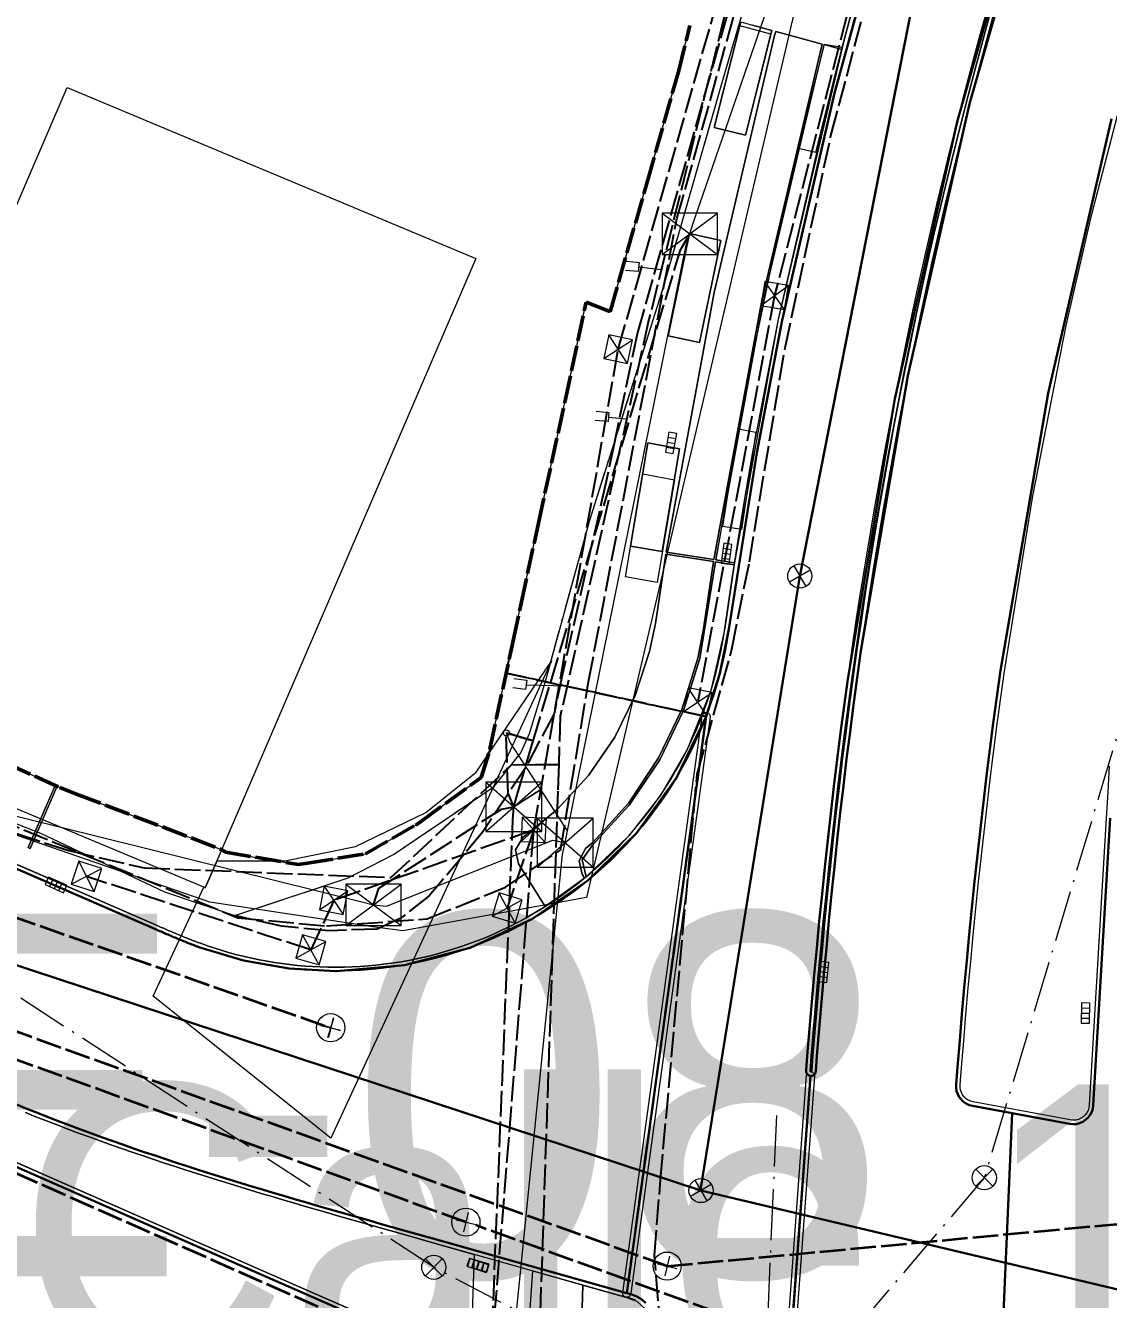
# Model space of a CAD drawing. Header units: metres. Extents: x 105014 to 106600, y 111320 to 118425.
# Drawn here: x 105661.8 to 105715.6, y 114001.7 to 114065 of the extents above; entities that cross this region are included whole.
import ezdxf
from ezdxf.enums import TextEntityAlignment as Align

# ---------------------------------------------------------------- set-up
doc = ezdxf.new("R2010")
doc.units = ezdxf.units.M
doc.linetypes.add('DASHDOT', pattern=[3.556, 2.54, -0.508, 0, -0.508])
doc.linetypes.add('DASHED', pattern=[1.524, 1.27, -0.254])
for name, color, linetype, lineweight in [('00-BASE-LIMITE', 7, 'DASHED', 50), ('00-BASE-UE', 42, 'DASHED', 25), ('10-PAV-CALZADA-BRT', 12, 'CONTINUOUS', 30), ('10-PAV-CALZADA-MIXTA', 8, 'CONTINUOUS', 30), ('10-PAV-CICLORUTA', 76, 'CONTINUOUS', 18), ('10-PAV-SARDINEL', 252, 'CONTINUOUS', 13), ('20-EP-ZONA-DURA', 253, 'CONTINUOUS', 13), ('20-EP-ZONA-VERDE', 84, 'CONTINUOUS', 13), ('30-RED-ENEL-NODOS', 11, 'CONTINUOUS', 13), ('30-RED-ENEL-PROY', 1, 'DASHED', 25), ('30-RED-ETB-CAMARA', 151, 'CONTINUOUS', 13), ('30-RED-ETB-EXIST', 145, 'CONTINUOUS', 13), ('30-RED-ETB-PROY', 5, 'DASHED', 25), ('30-RED-MOVISTAR-PROY', 4, 'DASHED', 25), ('30-RED-VANTI-EXIST', 52, 'CONTINUOUS', 13), ('30-RED-VANTI-PROY', 2, 'DASHED', 25), ('30-RED-VANTI-RETIRO', 8, 'DASHDOT', 13), ('35-RH-ACUE-DOMICILIARIA', 152, 'CONTINUOUS', 9), ('35-RH-ACUE-MENOR-EXIST', 151, 'CONTINUOUS', 13), ('35-RH-ACUE-MENOR-PROY', 5, 'DASHED', 25), ('35-RH-PLUV-COLECTOR', 96, 'CONTINUOUS', 30), ('35-RH-PLUV-NODOS', 94, 'CONTINUOUS', 13), ('35-RH-PLUV-RETIRO', 8, 'DASHDOT', 13), ('35-RH-SUDS-ZONAS', 92, 'CONTINUOUS', 20), ('36-RH-SAN-COLECTOR-PROY', 6, 'DASHED', 35), ('36-RH-SAN-POZOS', 216, 'CONTINUOUS', 13), ('40-ROT-ESTACION', 1, 'CONTINUOUS', 25), ('40-ROT-UE', 7, 'CONTINUOUS', 25), ('60-PREDIAL-LOTE', 42, 'CONTINUOUS', 13)]:
    doc.layers.add(name, color=color, linetype=linetype, lineweight=lineweight)

# ---------------------------------------------------------------- blocks, each defined once
blk = doc.blocks.new('CAM_ETB_T_14')
for p, q in [((-1.39, -1.22), (1.39, 1.22)), ((-1.39, 1.22), (1.39, -1.22))]:
    blk.add_line(p, q)
blk.add_lwpolyline([(-1.39, -1.22), (1.39, -1.22), (1.39, 1.22), (-1.39, 1.22)], close=True)
blk = doc.blocks.new('CAM_ETB_T_13')
for p, q in [((-1.375, -1.025), (1.375, 1.025)), ((-1.375, 1.025), (1.375, -1.025))]:
    blk.add_line(p, q)
blk.add_lwpolyline([(-1.375, -1.025), (1.375, -1.025), (1.375, 1.025), (-1.375, 1.025)], close=True)
blk = doc.blocks.new('POSTE')
blk.add_circle((0, 0), 0.15)
blk = doc.blocks.new('CAJA_ENEL')
for p, q in [((-0.6, -0.6), (0.6, 0.6)), ((-0.6, 0.6), (0.6, -0.6))]:
    blk.add_line(p, q)
blk.add_lwpolyline([(-0.6, -0.6), (0.6, -0.6), (0.6, 0.6), (-0.6, 0.6)], close=True)
blk = doc.blocks.new('POZO_SAN')
for p, q in [((-0.5, 0), (0.5, 0)), ((0, -0.5), (0, 0.5))]:
    blk.add_line(p, q)
blk.add_circle((0, 0), 0.7)
blk = doc.blocks.new('SUMIDERO')
for p, q in [((-0.25, -0.2), (-0.25, 0.2)), ((0, -0.2), (0, 0.2)), ((0.25, -0.2), (0.25, 0.2))]:
    blk.add_line(p, q)
blk.add_lwpolyline([(-0.5, -0.2), (0.5, -0.2), (0.5, 0.2), (-0.5, 0.2)], close=True)
blk = doc.blocks.new('POZO_PLUV')
for p, q in [((-0.42, -0.42), (0.42, 0.42)), ((-0.42, 0.42), (0.42, -0.42))]:
    blk.add_line(p, q)
blk.add_circle((0, 0), 0.6)

msp = doc.modelspace()

# ---------------------------------------------------------------- linework, layer by layer
at = {"layer": '00-BASE-LIMITE'}
msp.add_lwpolyline([(105659.5097, 114028.9549), (105663.5257, 114027.1339), (105664.3597, 114026.8045), (105671.5869, 114024.0473), (105671.7449, 114023.9297), (105675.3599, 114023.3105), (105675.8223, 114023.3843), (105678.6993, 114023.8441), (105681.2019, 114025.2665), (105681.4377, 114025.4385), (105684.4435, 114027.6325), (105684.8801, 114029.0309), (105686.0327, 114034.4149), (105686.4305, 114036.2745), (105687.2885, 114040.2505), (105688.6199, 114046.3269), (105689.6541, 114051.2225), (105690.8509, 114050.7489), (105692.6833, 114057.1847), (105694.2615, 114062.7199), (105694.8063, 114064.9613)], dxfattribs=at)
at = {"layer": '00-BASE-UE'}
for points in [[(105692.6107, 114001.558), (105692.4088, 114001.7309), (105692.1817, 114001.8691), (105691.9353, 114001.969), (105691.6761, 114002.0279), (105692.9645, 114011.3823), (105695.6189, 114030.6525), (105685.6891, 114032.8093), (105686.0327, 114034.4149), (105686.4305, 114036.2745), (105687.2885, 114040.2505), (105688.6199, 114046.3269), (105689.6541, 114051.2225), (105690.8509, 114050.7489), (105692.6833, 114057.1847), (105694.2615, 114062.7199), (105694.8063, 114064.9613)], [(105659.5097, 114028.9549), (105663.5257, 114027.1339), (105664.3597, 114026.8045), (105671.5869, 114024.0473), (105671.7449, 114023.9297), (105675.3599, 114023.3105), (105675.8223, 114023.3843), (105678.6993, 114023.8441), (105681.2019, 114025.2665), (105681.4377, 114025.4385), (105684.4435, 114027.6325), (105684.8801, 114029.0309), (105685.6891, 114032.8093), (105695.6189, 114030.6525), (105695.6189, 114030.6525), (105692.9645, 114011.3823), (105691.6761, 114002.0279), (105691.9353, 114001.969), (105692.1817, 114001.8691), (105692.4088, 114001.7309), (105692.6107, 114001.558)]]:
    msp.add_lwpolyline(points, dxfattribs=at)
at = {"layer": '10-PAV-CALZADA-BRT'}
for points in [[(105699.6032, 113996.535), (105700.8005, 114012.8243), (105700.8393, 114012.8243), (105700.8766, 114012.8303), (105700.9125, 114012.842), (105700.9462, 114012.8592), (105700.9767, 114012.8814), (105701.0034, 114012.9081), (105701.0256, 114012.9386), (105701.0428, 114012.9723), (105701.0545, 114013.0082), (105701.0605, 114013.0455), (105701.1219, 114013.8163), (105701.2325, 114015.1559), (105701.3471, 114016.4959), (105701.4659, 114017.8359), (105701.5889, 114019.1763), (105701.7169, 114020.5167), (105701.8495, 114021.8573), (105701.9875, 114023.1979), (105702.1307, 114024.5387), (105702.2797, 114025.8793), (105702.4343, 114027.2201), (105702.5951, 114028.5605), (105702.7623, 114029.9009), (105702.9359, 114031.2411), (105703.1163, 114032.5811), (105703.3031, 114033.9159), (105705.6311, 114047.5649), (105708.7008, 114061.0665), (105712.5031, 114074.3804)], [(105715.7391, 114060.325), (105712.5984, 114046.709), (105710.2343, 114032.9369), (105710.0513, 114031.6291), (105709.8755, 114030.3245), (105709.7065, 114029.0183), (105709.5435, 114027.7109), (105709.3865, 114026.4019), (105709.2353, 114025.0919), (105709.0895, 114023.7805), (105708.9493, 114022.4679), (105708.8141, 114021.1543), (105708.6841, 114019.8395), (105708.5585, 114018.5235), (105708.4375, 114017.2067), (105708.3207, 114015.8887), (105708.2079, 114014.5699), (105708.0989, 114013.2501), (105708.0305, 114012.3923), (105708.0308, 114012.2295), (105708.0575, 114012.0689), (105708.1099, 114011.9147), (105708.1867, 114011.7711), (105708.2857, 114011.6419), (105708.4044, 114011.5304), (105708.5396, 114011.4397), (105708.6878, 114011.3721), (105708.8449, 114011.3295), (105710.8177, 114010.9632), (105709.952, 113991.1335)], [(105709.952, 113991.1335), (105710.8177, 114010.9632), (105713.6625, 114010.4351), (105713.831, 114010.4184), (105713.9999, 114010.4304), (105714.1644, 114010.4707), (105714.3198, 114010.5382), (105714.4615, 114010.6309), (105714.5855, 114010.7462), (105714.6883, 114010.8808), (105714.7669, 114011.0308), (105714.8191, 114011.1919), (105714.8433, 114011.3595), (105715.6839, 114025.6083)]]:
    msp.add_lwpolyline(points, dxfattribs=at)
at = {"layer": '10-PAV-CALZADA-MIXTA'}
for points in [[(105711.9372, 114073.7363), (105708.0837, 114060.1754), (105704.9856, 114046.4223), (105702.6523, 114032.5189), (105702.4701, 114031.1871), (105702.2947, 114029.8547), (105702.1257, 114028.5211), (105701.9633, 114027.1869), (105701.8069, 114025.8519), (105701.6563, 114024.5163), (105701.5115, 114023.1801), (105701.3721, 114021.8433), (105701.2379, 114020.5059), (105701.1089, 114019.1681), (105700.9845, 114017.8297), (105700.8647, 114016.4909), (105700.7491, 114015.1519), (105700.6377, 114013.8125), (105700.5793, 114013.0841), (105700.5792, 114013.0462), (105700.5851, 114013.0088), (105700.5967, 114012.9728), (105700.6139, 114012.939), (105700.6361, 114012.9084), (105700.6628, 114012.8816), (105700.6934, 114012.8593), (105700.7271, 114012.842), (105700.7631, 114012.8303), (105700.8005, 114012.8243), (105699.2988, 113992.3967)], [(105692.6106, 114001.558), (105692.4087, 114001.7309), (105692.1816, 114001.8691), (105691.9352, 114001.9689), (105691.676, 114002.0278), (105695.6189, 114030.6525), (105696.3056, 114032.7935), (105696.7441, 114034.9988), (105698.1343, 114043.7476), (105699.4009, 114050.3411), (105701.9994, 114061.6087), (105704.5937, 114071.0725)], [(105656.4871, 114025.2214), (105668.2771, 114020.1001), (105668.3461, 114020.0701), (105668.4153, 114020.0401), (105668.4843, 114020.0101), (105668.5535, 114019.9803), (105668.6225, 114019.9503), (105668.6917, 114019.9203), (105668.7609, 114019.8907), (105668.8301, 114019.8609), (105668.8993, 114019.8311), (105668.9685, 114019.8015), (105669.0379, 114019.7719), (105669.1071, 114019.7425), (105669.1765, 114019.7131), (105669.2459, 114019.6839), (105669.3155, 114019.6549), (105669.3849, 114019.6259), (105669.4545, 114019.5971), (105669.5241, 114019.5683), (105669.5939, 114019.5397), (105669.6637, 114019.5115), (105669.7335, 114019.4831), (105669.8033, 114019.4551), (105669.8733, 114019.4273), (105669.9435, 114019.3997), (105670.0135, 114019.3723), (105670.0837, 114019.3451), (105670.1541, 114019.3181), (105670.2245, 114019.2913), (105670.2951, 114019.2647), (105670.3651, 114019.2387), (105670.4364, 114019.2127), (105672.6418, 114018.5493), (105674.9096, 114018.1476), (105677.2087, 114018.0129), (105677.2699, 114018.0129), (105680.6349, 114018.3123), (105683.8995, 114019.1815), (105686.9679, 114020.5951), (105689.75, 114022.5116), (105692.1643, 114024.8747), (105694.1399, 114027.6151), (105695.6189, 114030.6525), (105691.676, 114002.0278), (105691.676, 114002.0278), (105682.0523, 114004.7443), (105680.4927, 114005.1845), (105679.9641, 114005.3337), (105679.4349, 114005.4833), (105678.9053, 114005.6335), (105678.3753, 114005.7839), (105677.8449, 114005.9351), (105677.3139, 114006.0871), (105676.7827, 114006.2397), (105676.2511, 114006.3931), (105675.7191, 114006.5475), (105675.1869, 114006.7031), (105674.6545, 114006.8597), (105674.1217, 114007.0175), (105673.5887, 114007.1767), (105673.0555, 114007.3373), (105672.5223, 114007.4995), (105671.9887, 114007.6631), (105671.4553, 114007.8285), (105670.9217, 114007.9955), (105670.3881, 114008.1645), (105669.8545, 114008.3355), (105669.3209, 114008.5085), (105668.7875, 114008.6835), (105668.2541, 114008.8609), (105667.7209, 114009.0403), (105667.1879, 114009.2225), (105666.6553, 114009.4069), (105666.1227, 114009.5941), (105665.5905, 114009.7839), (105665.0589, 114009.9763), (105664.5275, 114010.1717), (105663.9971, 114010.3697), (105663.4683, 114010.5703), (105662.9411, 114010.7731), (105662.4153, 114010.9781), (105661.8909, 114011.1855), (105661.3681, 114011.3947)]]:
    msp.add_lwpolyline(points, dxfattribs=at)
msp.add_lwpolyline([(105689.838, 113996.5758), (105688.484, 113986.4193), (105686.9126, 113988.0117), (105685.1219, 113989.3526), (105683.1517, 113990.4123), (105647.7679, 114006.164), (105638.9363, 114010.0955), (105641.8723, 114016.8549), (105673.5537, 114002.9497), (105687.2889, 113996.9211), (105687.8963, 113996.6788), (105688.535, 113996.5384), (105689.188, 113996.5038), (105689.838, 113996.5758)], close=True, dxfattribs=at)
at = {"layer": '10-PAV-CICLORUTA'}
for points in [[(105701.3871, 114064.0353), (105698.3769, 114051.308), (105696.0045, 114038.4463), (105693.6339, 114038.8219), (105696.0095, 114051.713), (105699.0201, 114064.4707), (105699.0727, 114064.6639), (105701.3871, 114064.0353)], [(105695.9887, 114038.3477), (105695.4671, 114034.9109), (105695.2021, 114033.5551), (105694.4083, 114031.0073), (105693.2574, 114028.5997), (105691.7733, 114026.382), (105689.9865, 114024.3999), (105689.6277, 114024.1019), (105689.3094, 114023.4965), (105689.4545, 114022.8283), (105689.5795, 114022.6303), (105687.6287, 114021.2245), (105686.2933, 114023.3415), (105686.1524, 114024.0384), (105686.5105, 114024.6529), (105688.2257, 114026.0387), (105689.7827, 114027.7342), (105691.083, 114029.6338), (105692.1001, 114031.6989), (105692.8135, 114033.8875), (105693.0959, 114035.2831), (105693.6183, 114038.7231), (105695.9887, 114038.3477)], [(105691.6197, 114001.8353), (105692.1776, 114001.6444), (105692.6133, 114001.2471), (105692.8547, 114000.7091), (105692.8619, 114000.1197), (105692.497, 113998.8424), (105691.7155, 113997.7679), (105690.6125, 113997.0271), (105689.3221, 113996.7103), (105689.4897, 114002.4365), (105691.6197, 114001.8353)]]:
    msp.add_lwpolyline(points, close=True, dxfattribs=at)
at = {"layer": '10-PAV-SARDINEL'}
for points in [[(105692.1092, 114001.6813), (105692.0215, 114001.7233), (105691.93, 114001.7596), (105691.8379, 114001.7891), (105691.7432, 114001.8127), (105691.6409, 114001.8309), (105691.6081, 114001.8397), (105691.5772, 114001.8539), (105691.5492, 114001.8731), (105691.5248, 114001.8968), (105691.5048, 114001.9243), (105691.4898, 114001.9548), (105691.4801, 114001.9874), (105691.4761, 114002.0212), (105691.4779, 114002.0551), (105695.4208, 114030.6798), (105695.4219, 114030.6872), (105695.4313, 114030.7218), (105695.5617, 114031.0706), (105695.6861, 114031.4235), (105695.8023, 114031.7743), (105695.9125, 114032.1292), (105696.0159, 114032.4869), (105696.112, 114032.8437), (105696.2013, 114033.203), (105696.2844, 114033.5661), (105696.3605, 114033.9308), (105696.4289, 114034.2926), (105696.491, 114034.6598), (105696.5462, 114035.0278), (105696.7252, 114036.2805), (105696.9109, 114037.5334), (105697.1031, 114038.7854), (105697.3019, 114040.0363), (105697.5072, 114041.2862), (105697.719, 114042.5352), (105697.9375, 114043.7832), (105699.2045, 114050.3788), (105699.206, 114050.386), (105701.8045, 114061.6536), (105701.8057, 114061.6585), (105702.1547, 114063.0168), (105702.5111, 114064.3738), (105702.8747, 114065.7289)], [(105703.0677, 114065.6765), (105702.7043, 114064.3225), (105702.3482, 114062.9665), (105701.9994, 114061.6087), (105699.4009, 114050.3411), (105698.1343, 114043.7476), (105697.9161, 114042.501), (105697.7044, 114041.2532), (105697.4993, 114040.0044), (105697.3007, 114038.7545), (105697.1086, 114037.5036), (105696.9231, 114036.2517), (105696.7441, 114034.9988), (105696.6885, 114034.628), (105696.6259, 114034.2583), (105696.5563, 114033.8899), (105696.4797, 114033.5229), (105696.3961, 114033.1574), (105696.3056, 114032.7935), (105696.2082, 114032.4315), (105696.1039, 114032.0713), (105695.9928, 114031.7132), (105695.8749, 114031.3573), (105695.7502, 114031.0037), (105695.6189, 114030.6525), (105691.676, 114002.0278), (105691.7851, 114002.0084), (105691.8927, 114001.9816), (105691.9983, 114001.9477), (105692.1013, 114001.9067), (105692.2013, 114001.859), (105692.2979, 114001.8046), (105692.3906, 114001.7438), (105692.4791, 114001.6769)], [(105699.2988, 113992.3967), (105700.8005, 114012.8243), (105700.7631, 114012.8303), (105700.7271, 114012.842), (105700.6934, 114012.8593), (105700.6628, 114012.8816), (105700.6361, 114012.9084), (105700.6139, 114012.939), (105700.5967, 114012.9728), (105700.5851, 114013.0088), (105700.5792, 114013.0462), (105700.5793, 114013.0841), (105700.6377, 114013.8125), (105700.7491, 114015.1519), (105700.8647, 114016.4909), (105700.9845, 114017.8297), (105701.1089, 114019.1681), (105701.2379, 114020.5059), (105701.3721, 114021.8433), (105701.5115, 114023.1801), (105701.6563, 114024.5163), (105701.8069, 114025.8519), (105701.9633, 114027.1869), (105702.1257, 114028.5211), (105702.2947, 114029.8547), (105702.4701, 114031.1871), (105702.6523, 114032.5189), (105702.851, 114033.9148), (105703.0574, 114035.3096), (105703.2715, 114036.7032), (105703.4933, 114038.0956), (105703.7229, 114039.4867), (105703.9601, 114040.8766), (105704.2049, 114042.2651), (105704.4575, 114043.6522), (105704.7177, 114045.038), (105704.9856, 114046.4223), (105705.2611, 114047.805), (105705.5443, 114049.1862), (105705.8351, 114050.5659), (105706.1336, 114051.9439), (105706.4396, 114053.3202), (105706.7533, 114054.6949), (105707.0745, 114056.0677), (105707.4033, 114057.4388), (105707.7398, 114058.8081), (105708.0837, 114060.1754), (105708.4353, 114061.5408), (105708.7943, 114062.9043), (105709.1609, 114064.2658), (105709.5351, 114065.6252)], [(105709.7278, 114065.5716), (105709.354, 114064.2133), (105708.9876, 114062.8529), (105708.6288, 114061.4905), (105708.2776, 114060.1261), (105707.9339, 114058.7598), (105707.5977, 114057.3917), (105707.2691, 114056.0217), (105706.9481, 114054.6499), (105706.6347, 114053.2763), (105706.3289, 114051.9011), (105706.0307, 114050.5241), (105705.7401, 114049.1456), (105705.4571, 114047.765), (105705.1819, 114046.3838), (105704.9142, 114045.0006), (105704.6542, 114043.6159), (105704.4019, 114042.2303), (105704.1571, 114040.8424), (105703.9201, 114039.4536), (105703.6908, 114038.0636), (105703.4691, 114036.6723), (105703.2552, 114035.2798), (105703.0489, 114033.8861), (105702.8504, 114032.4913), (105702.6684, 114031.1605), (105702.4931, 114029.8291), (105702.3242, 114028.4965), (105702.1619, 114027.1632), (105702.0056, 114025.8291), (105701.8551, 114024.4945), (105701.7104, 114023.159), (105701.5711, 114021.823), (105701.437, 114020.4863), (105701.308, 114019.1493), (105701.1837, 114017.8116), (105701.064, 114016.4734), (105700.9484, 114015.135), (105700.8371, 114013.7962), (105700.7793, 114013.0753), (105700.7793, 114013.0616), (105700.7803, 114013.0553), (105700.7823, 114013.0491), (105700.7849, 114013.0439), (105700.7889, 114013.0384), (105700.7935, 114013.0338), (105700.7985, 114013.0302), (105700.8042, 114013.0273), (105700.8103, 114013.0253), (105700.8337, 114013.0216), (105700.8655, 114013.0135), (105700.8955, 114013.0003), (105700.923, 114012.9824), (105700.9472, 114012.9603), (105700.9675, 114012.9345), (105700.9832, 114012.9057), (105700.9941, 114012.8747), (105700.9997, 114012.8424), (105701, 114012.8096), (105699.4983, 113992.382)], [(105709.9081, 114065.6027), (105709.5371, 114064.2442), (105709.1736, 114062.8837), (105708.8177, 114061.5211), (105708.4694, 114060.1566), (105708.1286, 114058.7902), (105707.7955, 114057.422), (105707.4699, 114056.0518), (105707.152, 114054.6799), (105706.8417, 114053.3063), (105706.539, 114051.931), (105706.244, 114050.5539), (105705.9566, 114049.1753), (105705.6769, 114047.7951), (105705.4049, 114046.4134), (105705.1405, 114045.0302), (105704.8839, 114043.6455), (105704.6349, 114042.2594), (105704.3936, 114040.872), (105704.1601, 114039.4832), (105703.9342, 114038.0932), (105703.7161, 114036.702), (105703.5057, 114035.3095), (105703.3031, 114033.9159), (105703.1163, 114032.5811), (105702.9359, 114031.2411), (105702.7623, 114029.9009), (105702.5951, 114028.5605), (105702.4343, 114027.2201), (105702.2797, 114025.8793), (105702.1307, 114024.5387), (105701.9875, 114023.1979), (105701.8495, 114021.8573), (105701.7169, 114020.5167), (105701.5889, 114019.1763), (105701.4659, 114017.8359), (105701.3471, 114016.4959), (105701.2325, 114015.1559), (105701.1219, 114013.8163), (105701.0605, 114013.0455), (105701.0545, 114013.0082), (105701.0428, 114012.9723), (105701.0256, 114012.9386), (105701.0034, 114012.9081), (105701.0034, 114012.9081), (105700.9879, 114012.8926), (105700.9756, 114012.92), (105700.9593, 114012.9453), (105700.9394, 114012.9678), (105700.9163, 114012.9871), (105700.8906, 114013.0027), (105700.8629, 114013.0143), (105700.8337, 114013.0216), (105700.823, 114013.0243), (105700.8294, 114013.0253), (105700.836, 114013.0275), (105700.8412, 114013.0301), (105700.8464, 114013.0339), (105700.8508, 114013.0383), (105700.8548, 114013.0438), (105700.8573, 114013.0487), (105700.8595, 114013.0554), (105700.8617, 114013.0694), (105700.9226, 114013.8325), (105701.0332, 114015.1727), (105701.1479, 114016.5133), (105701.2667, 114017.8539), (105701.3898, 114019.195), (105701.5179, 114020.5361), (105701.6506, 114021.8774), (105701.7886, 114023.2188), (105701.9319, 114024.5604), (105702.081, 114025.9018), (105702.2357, 114027.2435), (105702.3966, 114028.5848), (105702.5639, 114029.9262), (105702.7377, 114031.2673), (105702.9182, 114032.6083), (105703.1051, 114033.9442), (105703.3079, 114035.3389), (105703.5184, 114036.7325), (105703.7367, 114038.1248), (105703.9628, 114039.5159), (105704.1965, 114040.9058), (105704.438, 114042.2942), (105704.6872, 114043.6814), (105704.944, 114045.0672), (105705.2086, 114046.4515), (105705.4808, 114047.8343), (105705.7607, 114049.2156), (105706.0483, 114050.5953), (105706.2521, 114051.5466), (105706.3281, 114051.9013), (105706.3436, 114051.9735), (105706.6347, 114053.2763), (105706.9481, 114054.6499), (105707.2691, 114056.0217), (105707.5977, 114057.3917), (105707.9339, 114058.7598), (105708.2776, 114060.1261), (105708.6288, 114061.4905), (105708.9876, 114062.8529), (105709.354, 114064.2133), (105709.7278, 114065.5716)], [(105661.3681, 114011.3947), (105661.8909, 114011.1855), (105662.4153, 114010.9781), (105662.9411, 114010.7731), (105663.4683, 114010.5703), (105663.9971, 114010.3697), (105664.5275, 114010.1717), (105665.0589, 114009.9763), (105665.5905, 114009.7839), (105666.1227, 114009.5941), (105666.6553, 114009.4069), (105667.1879, 114009.2225), (105667.7209, 114009.0403), (105668.2541, 114008.8609), (105668.7875, 114008.6835), (105669.3209, 114008.5085), (105669.8545, 114008.3355), (105670.3881, 114008.1645), (105670.9217, 114007.9955), (105671.4553, 114007.8285), (105671.9887, 114007.6631), (105672.5223, 114007.4995), (105673.0555, 114007.3373), (105673.5887, 114007.1767), (105674.1217, 114007.0175), (105674.6545, 114006.8597), (105675.1869, 114006.7031), (105675.7191, 114006.5475), (105676.2511, 114006.3931), (105676.7827, 114006.2397), (105677.3139, 114006.0871), (105677.8449, 114005.9351), (105678.3753, 114005.7839), (105678.9053, 114005.6335), (105679.4349, 114005.4833), (105679.9641, 114005.3337), (105680.4927, 114005.1845), (105682.0523, 114004.7443), (105691.676, 114002.0278), (105695.6189, 114030.6525), (105695.4735, 114030.2857), (105695.3208, 114029.9218), (105695.1608, 114029.5611), (105694.9936, 114029.2036), (105694.8194, 114028.8496), (105694.638, 114028.4991), (105694.4497, 114028.1523), (105694.2545, 114027.8093), (105694.0525, 114027.4703), (105693.8437, 114027.1355), (105693.6283, 114026.8048), (105693.4063, 114026.4786), (105693.1779, 114026.1568), (105692.943, 114025.8397), (105692.7018, 114025.5274), (105692.4545, 114025.2199), (105692.201, 114024.9175), (105691.9415, 114024.6201), (105691.6762, 114024.3281), (105691.405, 114024.0414), (105691.1282, 114023.7602), (105690.8458, 114023.4845), (105690.5579, 114023.2146), (105690.2647, 114022.9505), (105689.9663, 114022.6923), (105689.6628, 114022.4401), (105689.3543, 114022.1941), (105689.0409, 114021.9543), (105688.7228, 114021.7208), (105688.4001, 114021.4937), (105688.0729, 114021.2731), (105687.7413, 114021.0591), (105687.4056, 114020.8517), (105687.0657, 114020.6512), (105686.7219, 114020.4574), (105686.3743, 114020.2706), (105686.0231, 114020.0908), (105685.6683, 114019.918), (105685.3101, 114019.7524), (105684.9487, 114019.594), (105684.5842, 114019.4428), (105684.2167, 114019.299), (105683.8465, 114019.1625), (105683.4735, 114019.0335), (105683.0981, 114018.9119), (105682.7203, 114018.7979), (105682.3403, 114018.6915), (105681.9583, 114018.5927), (105681.5743, 114018.5015), (105681.1886, 114018.4181), (105680.8014, 114018.3424), (105680.4126, 114018.2744), (105680.0226, 114018.2143), (105680.0226, 114018.2143), (105679.6315, 114018.1619), (105679.2394, 114018.1174), (105678.8465, 114018.0807), (105678.4529, 114018.052), (105678.0589, 114018.0311), (105677.6645, 114018.018), (105677.2699, 114018.0129), (105677.2087, 114018.0129), (105676.8247, 114018.0167), (105676.4408, 114018.0279), (105676.0572, 114018.0467), (105675.674, 114018.0728), (105675.2914, 114018.1065), (105674.9096, 114018.1476), (105674.5286, 114018.1961), (105674.1487, 114018.252), (105673.7699, 114018.3153), (105673.3924, 114018.386), (105673.0163, 114018.464), (105672.6418, 114018.5493), (105672.2691, 114018.6419), (105671.8983, 114018.7418), (105671.5294, 114018.8488), (105671.1628, 114018.963), (105670.7984, 114019.0843), (105670.4364, 114019.2127), (105670.3651, 114019.2387), (105670.2951, 114019.2647), (105670.2245, 114019.2913), (105670.1541, 114019.3181), (105670.0837, 114019.3451), (105670.0135, 114019.3723), (105669.9435, 114019.3997), (105669.8733, 114019.4273), (105669.8033, 114019.4551), (105669.7335, 114019.4831), (105669.6637, 114019.5115), (105669.5939, 114019.5397), (105669.5241, 114019.5683), (105669.4545, 114019.5971), (105669.3849, 114019.6259), (105669.3155, 114019.6549), (105669.2459, 114019.6839), (105669.1765, 114019.7131), (105669.1071, 114019.7425), (105669.0379, 114019.7719), (105668.9685, 114019.8015), (105668.8993, 114019.8311), (105668.8301, 114019.8609), (105668.7609, 114019.8907), (105668.6917, 114019.9203), (105668.6225, 114019.9503), (105668.5535, 114019.9803), (105668.4843, 114020.0101), (105668.4153, 114020.0401), (105668.3461, 114020.0701), (105668.2771, 114020.1001), (105656.4871, 114025.2214)], [(105656.5668, 114025.4048), (105668.3568, 114020.2835), (105668.4258, 114020.2536), (105668.495, 114020.2236), (105668.5637, 114020.1937), (105668.6329, 114020.1639), (105668.7022, 114020.1338), (105668.7709, 114020.104), (105668.8398, 114020.0745), (105668.9092, 114020.0446), (105668.9782, 114020.0149), (105669.0471, 114019.9855), (105669.1163, 114019.956), (105669.1852, 114019.9267), (105669.2543, 114019.8974), (105669.3232, 114019.8684), (105669.3925, 114019.8395), (105669.4617, 114019.8106), (105669.531, 114019.7819), (105669.6003, 114019.7533), (105669.6693, 114019.725), (105669.7389, 114019.6969), (105669.8085, 114019.6686), (105669.8775, 114019.6409), (105669.9468, 114019.6133), (105670.0166, 114019.5859), (105670.0861, 114019.5587), (105670.1557, 114019.5317), (105670.2255, 114019.5049), (105670.2954, 114019.4784), (105670.3652, 114019.4521), (105670.4342, 114019.4264), (105670.5041, 114019.4009), (105670.8621, 114019.2739), (105671.2237, 114019.1535), (105671.5877, 114019.0402), (105671.9503, 114018.9349), (105671.954, 114018.9339), (105672.3173, 114018.8361), (105672.3211, 114018.8351), (105672.6884, 114018.7438), (105673.0569, 114018.6599), (105673.0607, 114018.6591), (105673.4292, 114018.5826), (105673.433, 114018.5819), (105673.8043, 114018.5123), (105674.1795, 114018.4496), (105674.5569, 114018.3941), (105674.931, 114018.3465), (105674.9349, 114018.346), (105675.3095, 114018.3057), (105675.6894, 114018.2723), (105676.0703, 114018.2462), (105676.4466, 114018.2279), (105676.4505, 114018.2277), (105676.8273, 114018.2167), (105677.2107, 114018.2129), (105677.2673, 114018.2129), (105677.6603, 114018.218), (105678.0503, 114018.2309), (105678.4384, 114018.2515), (105678.4423, 114018.2517), (105678.8283, 114018.2799), (105679.2187, 114018.3163), (105679.6072, 114018.3604), (105679.9952, 114018.4124), (105680.3782, 114018.4715), (105680.3821, 114018.4721), (105680.763, 114018.5387), (105680.7669, 114018.5394), (105681.1482, 114018.614), (105681.5308, 114018.6967), (105681.9117, 114018.7872), (105682.2872, 114018.8843), (105682.6629, 114018.9895), (105683.0389, 114019.103), (105683.41, 114019.2231), (105683.7811, 114019.3515), (105684.1457, 114019.4859), (105684.5098, 114019.6284), (105684.8711, 114019.7783), (105685.2262, 114019.934), (105685.2298, 114019.9356), (105685.5806, 114020.0979), (105685.5843, 114020.0996), (105685.9338, 114020.2698), (105686.2814, 114020.4477), (105686.6244, 114020.6321), (105686.9672, 114020.8252), (105687.3005, 114021.022), (105687.3039, 114021.024), (105687.6328, 114021.2271), (105687.9635, 114021.4405), (105688.2875, 114021.659), (105688.606, 114021.8832), (105688.9209, 114022.1144), (105689.2305, 114022.3512), (105689.5358, 114022.5947), (105689.8357, 114022.8438), (105690.1311, 114023.0992), (105690.4226, 114023.3619), (105690.7075, 114023.6291), (105690.9874, 114023.9022), (105691.261, 114024.1802), (105691.5293, 114024.4638), (105691.7909, 114024.7517), (105691.7935, 114024.7546), (105692.0502, 114025.0489), (105692.2999, 114025.3469), (105692.5447, 114025.6512), (105692.784, 114025.961), (105693.0148, 114026.2727), (105693.0171, 114026.2759), (105693.242, 114026.5926), (105693.4618, 114026.9156), (105693.6751, 114027.243), (105693.8811, 114027.5734), (105694.0825, 114027.9114), (105694.274, 114028.2477), (105694.2759, 114028.2512), (105694.4604, 114028.591), (105694.6411, 114028.9404), (105694.8139, 114029.2912), (105694.978, 114029.6421), (105694.9796, 114029.6458), (105695.137, 114030.0009), (105695.2885, 114030.3617), (105695.433, 114030.7262), (105695.4484, 114030.7571), (105695.4689, 114030.7848), (105695.4939, 114030.8086), (105695.5226, 114030.8278), (105695.5542, 114030.8418), (105695.5877, 114030.8501), (105695.6221, 114030.8525), (105695.6564, 114030.849), (105695.6897, 114030.8396), (105695.7208, 114030.8247), (105695.7488, 114030.8046), (105695.773, 114030.78), (105695.7927, 114030.7516), (105695.8071, 114030.7202), (105695.8159, 114030.6869), (105695.8189, 114030.6525), (105695.8189, 114030.6525), (105695.817, 114030.6252), (105691.8769, 114002.0277), (105691.8738, 114002.0005), (105691.8664, 114001.9672), (105691.8534, 114001.9357), (105691.8352, 114001.9068), (105691.8124, 114001.8815), (105691.7855, 114001.8604), (105691.7555, 114001.8443), (105691.7231, 114001.8335), (105691.6894, 114001.8284), (105691.6553, 114001.8291), (105691.6218, 114001.8357), (105691.6075, 114001.8396), (105681.998, 114004.5518), (105680.4384, 114004.992), (105679.9098, 114005.1412), (105679.3804, 114005.2909), (105678.8507, 114005.4411), (105678.3206, 114005.5916), (105677.79, 114005.7428), (105677.2588, 114005.8949), (105676.7274, 114006.0475), (105676.1955, 114006.201), (105675.6632, 114006.3555), (105675.1307, 114006.5112), (105674.5979, 114006.6679), (105674.0647, 114006.8258), (105673.5313, 114006.9852), (105672.9976, 114007.1459), (105672.4639, 114007.3083), (105671.9298, 114007.472), (105671.3959, 114007.6376), (105670.8617, 114007.8047), (105670.3274, 114007.9739), (105669.7932, 114008.1451), (105669.2589, 114008.3184), (105668.7248, 114008.4936), (105668.1907, 114008.6712), (105667.6567, 114008.8509), (105667.1229, 114009.0334), (105666.5895, 114009.2181), (105666.056, 114009.4056), (105665.5229, 114009.5957), (105664.9904, 114009.7884), (105664.4581, 114009.9842), (105663.9267, 114010.1825), (105663.397, 114010.3835), (105662.8689, 114010.5866), (105662.3422, 114010.792), (105661.817, 114010.9997)], [(105687.2889, 113996.9211), (105673.5537, 114002.9497), (105641.8723, 114016.8549), (105638.9363, 114010.0955), (105647.7679, 114006.164), (105683.1517, 113990.4123)], [(105641.9527, 114017.038), (105673.6341, 114003.1328), (105687.3693, 113997.1042)], [(105699.4037, 113996.5497), (105700.601, 114012.839), (105700.6035, 114012.859), (105700.6126, 114012.8927), (105700.6262, 114012.922), (105700.6361, 114012.9084), (105700.6628, 114012.8816), (105700.6934, 114012.8593), (105700.7271, 114012.842), (105700.7631, 114012.8303), (105700.8005, 114012.8243), (105699.6032, 113996.535)]]:
    msp.add_lwpolyline(points, dxfattribs=at)
msp.add_lwpolyline([(105708.498, 114017.8651), (105708.2643, 114015.2293), (105708.3207, 114015.8887), (105708.4375, 114017.2067), (105708.498, 114017.8651)], close=True, dxfattribs=at)
at = {"layer": '20-EP-ZONA-DURA'}
for points in [[(105702.8747, 114065.7289), (105702.5111, 114064.3738), (105702.3523, 114063.7731), (105701.4837, 114064.0091), (105700.1896, 114058.8772), (105698.9821, 114053.6452), (105697.9454, 114048.7058), (105697.288, 114045.2992), (105697.2843, 114045.2999), (105697.2422, 114045.0533), (105696.1031, 114038.4307), (105697.0253, 114038.2847), (105697.0101, 114038.1859), (105696.0875, 114038.3319), (105695.3011, 114033.5415), (105694.4991, 114030.9516), (105693.325, 114028.5078), (105691.8042, 114026.2633), (105689.9697, 114024.2669), (105689.4562, 114023.5516), (105689.6573, 114022.6943), (105689.5794, 114022.6304), (105689.4545, 114022.8283), (105689.3094, 114023.4966), (105689.6277, 114024.1019), (105689.9865, 114024.3999), (105691.7733, 114026.382), (105693.2575, 114028.5997), (105694.4083, 114031.0074), (105695.2021, 114033.5551), (105695.4671, 114034.9109), (105695.9887, 114038.3477), (105693.6183, 114038.7231), (105693.0959, 114035.2831), (105692.8135, 114033.8875), (105692.1001, 114031.6989), (105691.083, 114029.6338), (105689.7827, 114027.7342), (105688.2257, 114026.0387), (105686.5105, 114024.6529), (105686.1524, 114024.0385), (105686.2933, 114023.3415), (105687.6287, 114021.2246), (105687.3039, 114021.024), (105687.3005, 114021.022), (105686.9672, 114020.8252), (105686.6244, 114020.6321), (105686.2814, 114020.4477), (105685.9338, 114020.2698), (105685.5843, 114020.0996), (105685.5806, 114020.0979), (105685.2298, 114019.9356), (105685.2262, 114019.934), (105684.8711, 114019.7783), (105684.5098, 114019.6284), (105684.1457, 114019.4859), (105683.7811, 114019.3515), (105683.41, 114019.2231), (105683.0389, 114019.103), (105682.6629, 114018.9895), (105682.2872, 114018.8843), (105681.9117, 114018.7872), (105681.5308, 114018.6967), (105681.1482, 114018.614), (105680.7669, 114018.5394), (105680.763, 114018.5387), (105680.3821, 114018.4721), (105680.3782, 114018.4715), (105679.9952, 114018.4124), (105679.6072, 114018.3604), (105679.2187, 114018.3163), (105678.8283, 114018.2799), (105678.4423, 114018.2517), (105678.4384, 114018.2515), (105678.0503, 114018.2309), (105677.6603, 114018.218), (105677.2673, 114018.2129), (105677.2107, 114018.2129), (105676.8273, 114018.2167), (105676.4505, 114018.2277), (105676.4466, 114018.2279), (105676.0703, 114018.2462), (105675.6894, 114018.2723), (105675.3095, 114018.3057), (105674.9349, 114018.346), (105674.931, 114018.3465), (105674.5569, 114018.3941), (105674.1795, 114018.4496), (105673.8043, 114018.5123), (105673.433, 114018.5819), (105673.4292, 114018.5826), (105673.0607, 114018.6591), (105673.0569, 114018.6599), (105672.6884, 114018.7438), (105672.3211, 114018.8351), (105672.3173, 114018.8361), (105671.954, 114018.9339), (105671.9503, 114018.9349), (105671.5877, 114019.0402), (105671.2237, 114019.1535), (105670.8621, 114019.2739), (105670.5041, 114019.4009), (105670.4342, 114019.4264), (105670.3652, 114019.4521), (105670.2954, 114019.4784), (105670.2255, 114019.5049), (105670.1557, 114019.5317), (105670.0861, 114019.5587), (105670.0166, 114019.5859), (105669.9468, 114019.6133), (105669.8775, 114019.6409), (105669.8085, 114019.6686), (105669.7389, 114019.6969), (105669.6693, 114019.725), (105669.6003, 114019.7533), (105669.531, 114019.7819), (105669.4617, 114019.8106), (105669.3925, 114019.8395), (105669.3232, 114019.8684), (105669.2543, 114019.8974), (105669.1852, 114019.9267), (105669.1163, 114019.956), (105669.0471, 114019.9855), (105668.9782, 114020.0149), (105668.9092, 114020.0446), (105668.8398, 114020.0745), (105668.7709, 114020.104), (105668.7022, 114020.1338), (105668.6329, 114020.1639), (105668.5637, 114020.1937), (105668.495, 114020.2236), (105668.4258, 114020.2536), (105668.3568, 114020.2835), (105661.2843, 114023.3557)], [(105659.654, 114028.8895), (105663.2975, 114027.2374), (105661.9579, 114024.1533), (105662.0497, 114024.1135), (105663.3885, 114027.1961), (105663.5257, 114027.1339), (105664.3597, 114026.8045), (105671.5869, 114024.0473), (105671.7449, 114023.9297), (105675.3599, 114023.3105), (105675.8223, 114023.3843), (105678.6993, 114023.8441), (105681.2019, 114025.2665), (105681.4377, 114025.4385), (105684.4435, 114027.6325), (105684.8801, 114029.0309), (105686.0327, 114034.4149), (105686.4305, 114036.2745), (105687.2885, 114040.2505), (105688.6199, 114046.3269), (105689.6541, 114051.2225), (105690.8509, 114050.7489), (105692.6833, 114057.1847), (105694.2615, 114062.7199), (105694.8063, 114064.9613)], [(105697.3356, 114065.136), (105697.2867, 114064.9426), (105697.2833, 114064.9435), (105696.0143, 114059.9007), (105697.5647, 114059.5105), (105698.8797, 114064.7161), (105697.9147, 114064.9785)]]:
    msp.add_lwpolyline(points, dxfattribs=at)
for points in [[(105693.6339, 114038.8219), (105696.0045, 114038.4463), (105698.3769, 114051.3079), (105701.3871, 114064.0353), (105699.0727, 114064.6639), (105699.0201, 114064.4707), (105696.0095, 114051.713), (105693.6339, 114038.8219)], [(105696.3561, 114054.2799), (105694.7983, 114054.6395), (105693.7305, 114049.5503), (105695.2951, 114049.2219), (105696.3561, 114054.2799)], [(105700.8294, 114013.0253), (105700.823, 114013.0243), (105700.8103, 114013.0253), (105700.8042, 114013.0273), (105700.7985, 114013.0302), (105700.7935, 114013.0338), (105700.7889, 114013.0384), (105700.7849, 114013.0439), (105700.7823, 114013.0491), (105700.7803, 114013.0553), (105700.7793, 114013.0616), (105700.7793, 114013.0753), (105700.8371, 114013.7962), (105700.9484, 114015.135), (105701.064, 114016.4734), (105701.1837, 114017.8116), (105701.308, 114019.1493), (105701.437, 114020.4863), (105701.5711, 114021.823), (105701.7104, 114023.159), (105701.8551, 114024.4945), (105702.0056, 114025.8291), (105702.1619, 114027.1632), (105702.3242, 114028.4965), (105702.4931, 114029.8291), (105702.6684, 114031.1605), (105702.8504, 114032.4913), (105703.0489, 114033.8861), (105703.2552, 114035.2798), (105703.4691, 114036.6723), (105703.6908, 114038.0636), (105703.9201, 114039.4536), (105704.1571, 114040.8424), (105704.4019, 114042.2303), (105704.6542, 114043.6159), (105704.9142, 114045.0006), (105705.1819, 114046.3838), (105705.4571, 114047.765), (105705.7401, 114049.1456), (105706.0307, 114050.5241), (105706.2521, 114051.5466), (105706.0483, 114050.5953), (105705.7607, 114049.2156), (105705.4808, 114047.8343), (105705.2086, 114046.4515), (105704.944, 114045.0672), (105704.6872, 114043.6814), (105704.438, 114042.2942), (105704.1965, 114040.9058), (105703.9628, 114039.5159), (105703.7367, 114038.1248), (105703.5184, 114036.7325), (105703.3079, 114035.3389), (105703.1051, 114033.9442), (105702.9182, 114032.6083), (105702.7377, 114031.2673), (105702.5639, 114029.9262), (105702.3966, 114028.5848), (105702.2357, 114027.2435), (105702.081, 114025.9018), (105701.9319, 114024.5604), (105701.7886, 114023.2188), (105701.6506, 114021.8774), (105701.5179, 114020.5361), (105701.3898, 114019.195), (105701.2667, 114017.8539), (105701.1479, 114016.5133), (105701.0332, 114015.1727), (105700.9226, 114013.8325), (105700.8617, 114013.0694), (105700.8595, 114013.0554), (105700.8573, 114013.0487), (105700.8548, 114013.0438), (105700.8508, 114013.0383), (105700.8464, 114013.0339), (105700.8412, 114013.0301), (105700.836, 114013.0275), (105700.8294, 114013.0253)], [(105694.2953, 114043.9475), (105692.7245, 114044.2449), (105691.8597, 114039.1173), (105693.4361, 114038.8513), (105694.2953, 114043.9475)], [(105689.3057, 113996.7093), (105689.1419, 113996.7028), (105688.9755, 113996.7035), (105688.8094, 113996.7114), (105688.646, 113996.7262), (105688.4788, 113996.7488), (105688.3149, 113996.7784), (105688.1551, 113996.8145), (105687.9943, 113996.8582), (105687.837, 113996.9084), (105687.6807, 113996.9658), (105687.5271, 113997.0301), (105687.374, 113997.1021), (105687.3693, 113997.1042), (105686.6084, 113997.4382), (105687.014, 114003.1361), (105689.4899, 114002.4373), (105689.3221, 113996.7107), (105689.3057, 113996.7093)]]:
    msp.add_lwpolyline(points, close=True, dxfattribs=at)
at = {"layer": '20-EP-ZONA-VERDE'}
for points in [[(105697.9147, 114064.9785), (105698.8797, 114064.7161), (105697.5647, 114059.5105), (105696.0143, 114059.9007), (105697.3356, 114065.136), (105697.9147, 114064.9785)], [(105702.3523, 114063.7731), (105699.2161, 114050.4351), (105699.2023, 114050.3685), (105697.0253, 114038.2847), (105696.1031, 114038.4307), (105698.4746, 114051.2869), (105701.4837, 114064.0091), (105702.3523, 114063.7731)], [(105696.3561, 114054.2799), (105695.2951, 114049.2219), (105693.7305, 114049.5503), (105694.7983, 114054.6395), (105696.3561, 114054.2799)], [(105694.2953, 114043.9475), (105693.4361, 114038.8513), (105691.8597, 114039.1173), (105692.7245, 114044.2449), (105694.2953, 114043.9475)], [(105697.0101, 114038.1859), (105696.5461, 114035.0265), (105695.8516, 114031.95), (105694.6815, 114029.0209), (105693.3697, 114026.7786), (105691.7717, 114024.7303), (105689.6573, 114022.6943), (105689.4562, 114023.5516), (105689.9697, 114024.2669), (105691.8042, 114026.2633), (105693.325, 114028.5079), (105694.4992, 114030.9517), (105695.3011, 114033.5415), (105696.0875, 114038.3319), (105697.0101, 114038.1859)], [(105663.4151, 114027.2573), (105662.0497, 114024.1135), (105661.9579, 114024.1533), (105663.3235, 114027.2971), (105663.4151, 114027.2573)]]:
    msp.add_lwpolyline(points, close=True, dxfattribs=at)
for points in [[(105715.6365, 114028.1973), (105715.5603, 114026.9083), (105715.4841, 114025.6201), (105714.6437, 114011.3713), (105714.6243, 114011.2372), (105714.5825, 114011.1083), (105714.5196, 114010.9884), (105714.4374, 114010.8807), (105714.3382, 114010.7885), (105714.2248, 114010.7143), (105714.1006, 114010.6603), (105713.969, 114010.6281), (105713.8339, 114010.6185), (105713.6991, 114010.6319), (105708.8813, 114011.5261), (105708.7556, 114011.5602), (105708.6371, 114011.6143), (105708.529, 114011.6869), (105708.4341, 114011.776), (105708.3548, 114011.8794), (105708.2935, 114011.9943), (105708.2515, 114012.1176), (105708.2302, 114012.246), (105708.2299, 114012.3763), (105708.2983, 114013.2339), (105708.4073, 114014.5531), (105708.5199, 114015.8713), (105708.6367, 114017.1887), (105708.7577, 114018.5049), (105708.8831, 114019.8201), (105709.0133, 114021.1341), (105709.1483, 114022.4471), (105709.2885, 114023.7589), (105709.4339, 114025.0693), (105709.5851, 114026.3785), (105709.7419, 114027.6865), (105709.9049, 114028.9931), (105710.0739, 114030.2983), (105710.2495, 114031.6019), (105710.4323, 114032.9089), (105711.8154, 114041.5144), (105713.5021, 114050.0657), (105714.7455, 114055.5289), (105717.1123, 114064.6347)], [(105680.0239, 114000.3281), (105673.6341, 114003.1327), (105651.1219, 114013.0137)], [(105661.8171, 114010.9995), (105662.3423, 114010.7921), (105662.8689, 114010.5865), (105663.3971, 114010.3835), (105663.9267, 114010.1825), (105664.4579, 114009.9841), (105664.9903, 114009.7885), (105665.5229, 114009.5955), (105666.0559, 114009.4055), (105666.5893, 114009.2181), (105667.1229, 114009.0333), (105667.6567, 114008.8511), (105668.1907, 114008.6711), (105668.7247, 114008.4935), (105669.2589, 114008.3183), (105669.7931, 114008.1451), (105670.3273, 114007.9739), (105670.8617, 114007.8047), (105671.3957, 114007.6375), (105671.9299, 114007.4719), (105672.4637, 114007.3081), (105672.9977, 114007.1459), (105673.5313, 114006.9851), (105674.0647, 114006.8259), (105674.5977, 114006.6679), (105675.1307, 114006.5111), (105675.6633, 114006.3555), (105676.1955, 114006.2011), (105676.7273, 114006.0475), (105677.2589, 114005.8947), (105677.7901, 114005.7427), (105678.3207, 114005.5917), (105678.8509, 114005.4411), (105679.3805, 114005.2909), (105679.9097, 114005.1413), (105680.4383, 114004.9919), (105680.9663, 114004.8429), (105681.9979, 114004.5517), (105684.0983, 114003.9589), (105683.9139, 113998.6209)]]:
    msp.add_lwpolyline(points, dxfattribs=at)
at = {"layer": '30-RED-ENEL-PROY'}
for points in [[(105691.2555, 114048.8969), (105698.9467, 114075.9073)], [(105704.8977, 114074.3171), (105699.0207, 114051.5581)], [(105699.0207, 114051.5581), (105695.2051, 114031.3853)], [(105687.0623, 114025.0291), (105691.2555, 114048.8969)], [(105687.0623, 114025.0291), (105677.1301, 114021.5295)], [(105685.1177, 114000.9123), (105687.0623, 114025.0291)], [(105687.0623, 114025.0291), (105685.7361, 114021.1545)], [(105675.9881, 114019.0717), (105664.8507, 114022.7209)], [(105677.1301, 114021.5295), (105675.9881, 114019.0717)]]:
    msp.add_lwpolyline(points, dxfattribs=at)
at = {"layer": '30-RED-ETB-EXIST'}
for points in [[(105694.806, 114054.622), (105694.99, 114055.19), (105706.84, 114089.531), (105706.652, 114089.902), (105707.035, 114090.095)], [(105688.611, 114024.398), (105688.733, 114024.983), (105694.622, 114054.054), (105694.806, 114054.622)], [(105686.062, 114026.172), (105687.402, 114027.039), (105685.866, 114029.41), (105685.703, 114029.844)], [(105654.461, 114027.535), (105654.826, 114027.329), (105678.529, 114021.453), (105679.095, 114021.31)], [(105688.611, 114024.398), (105688.733, 114024.983), (105687.402, 114027.039), (105686.062, 114026.172)], [(105679.095, 114021.31), (105679.743, 114021.245), (105688.008, 114024.524), (105688.611, 114024.398)], [(105684.953, 113988.646), (105685.017, 113989.24), (105688.49, 114023.814), (105688.611, 114024.398)]]:
    msp.add_lwpolyline(points, dxfattribs=at)
at = {"layer": '30-RED-ETB-PROY'}
for points in [[(105685.703, 114029.844), (105687.029, 114029.446), (105694.343, 114053.825), (105694.806, 114054.622)], [(105686.062, 114026.172), (105685.787, 114026.85), (105685.677, 114029.807)], [(105686.062, 114026.172), (105686.227, 114026.771), (105687.029, 114029.446), (105685.703, 114029.844)], [(105679.095, 114021.31), (105679.367, 114022.13), (105685.455, 114026.067), (105686.062, 114026.172)], [(105684.953, 113988.646), (105684.558, 113989.485), (105686.025, 114025.527), (105686.062, 114026.172)]]:
    msp.add_lwpolyline(points, dxfattribs=at)
at = {"layer": '30-RED-MOVISTAR-PROY'}
for points in [[(105694.1611, 114055.3562), (105704.0453, 114090.4703)], [(105689.7809, 114032.3912), (105694.1611, 114055.3562)], [(105654.6931, 114027.9341), (105672.3665, 114020.6719), (105676.7727, 114020.2605), (105681.7723, 114020.6139), (105685.6587, 114022.1897), (105688.3891, 114024.0317), (105689.7809, 114032.3912)]]:
    msp.add_lwpolyline(points, dxfattribs=at)
at = {"layer": '30-RED-VANTI-EXIST'}
for points in [[(105691.0663, 114044.2848), (105693.5023, 114051.9723), (105696.3031, 114061.7375), (105700.4707, 114075.9963), (105704.7433, 114090.1995), (105705.1039, 114091.6937), (105701.8139, 114093.1496)], [(105672.2085, 114020.7779), (105677.8459, 114022.6439), (105680.1009, 114023.8091), (105685.0899, 114027.1873), (105686.4153, 114028.8583), (105686.8539, 114029.8211), (105687.6523, 114032.4697), (105689.8233, 114040.3623), (105691.0663, 114044.2848)], [(105638.2909, 114034.3641), (105662.5715, 114024.8633), (105668.7203, 114021.9627), (105672.2085, 114020.7779)]]:
    msp.add_lwpolyline(points, dxfattribs=at)
at = {"layer": '30-RED-VANTI-PROY'}
for points in [[(105701.8139, 114093.1496), (105701.4579, 114090.6075), (105703.1793, 114086.9735), (105697.0973, 114067.0161), (105692.2117, 114049.7289), (105691.0663, 114044.2848)], [(105690.1611, 113929.8803), (105692.6955, 113965.3527), (105693.3699, 114000.1301), (105693.0577, 114003.8996), (105693.3521, 114007.6705), (105695.1729, 114027.7901), (105696.9021, 114034.0099), (105697.7651, 114038.3371), (105699.5358, 114048.9637), (105701.8132, 114059.4934), (105704.5923, 114069.9019)], [(105691.0663, 114044.2848), (105690.6581, 114042.3447), (105688.4837, 114032.7841), (105688.0667, 114030.7993), (105686.6417, 114028.1151), (105684.5305, 114024.9347), (105681.8723, 114021.7565), (105680.4277, 114020.6315), (105679.2829, 114020.1069), (105676.9023, 114020.0232), (105674.5309, 114020.2482), (105672.2085, 114020.7779)]]:
    msp.add_lwpolyline(points, dxfattribs=at)
at = {"layer": '30-RED-VANTI-RETIRO'}
for points in [[(105691.0663, 114044.2848), (105693.5023, 114051.9723), (105696.3031, 114061.7375), (105700.4707, 114075.9963), (105704.7433, 114090.1995), (105705.1039, 114091.6937), (105701.8139, 114093.1496)], [(105672.2085, 114020.7779), (105677.8459, 114022.6439), (105680.1009, 114023.8091), (105685.0899, 114027.1873), (105686.4153, 114028.8583), (105686.8539, 114029.8211), (105687.6523, 114032.4697), (105689.8233, 114040.3623), (105691.0663, 114044.2848)]]:
    msp.add_lwpolyline(points, dxfattribs=at)
at = {"layer": '35-RH-ACUE-DOMICILIARIA'}
for points in [[(105691.6575, 114053.2617), (105692.2946, 114053.2012), (105692.2512, 114052.7445), (105691.6141, 114052.805)], [(105692.2729, 114052.9729), (105693.3894, 114052.8509)], [(105690.1538, 114045.8137), (105690.791, 114045.7532), (105690.7476, 114045.2966), (105690.1105, 114045.3571)], [(105690.7693, 114045.5249), (105691.6639, 114045.4287)], [(105686.0761, 114032.5411), (105686.7109, 114032.4597), (105686.6526, 114032.0047), (105686.0178, 114032.0861)], [(105686.6818, 114032.2322), (105688.7135, 114032.1877)]]:
    msp.add_lwpolyline(points, dxfattribs=at)
at = {"layer": '35-RH-ACUE-MENOR-EXIST'}
for points in [[(105705.72, 114090.03), (105689.68, 114021.68)], [(105670.97, 114021.44), (105651.73, 114028.1)], [(105689.68, 114021.68), (105680.55, 114020.02), (105679.06, 114020.22)], [(105679.06, 114020.22), (105670.97, 114021.44)]]:
    msp.add_lwpolyline(points, dxfattribs=at)
at = {"layer": '35-RH-ACUE-MENOR-PROY'}
for points in [[(105767.9696, 114203.3828), (105709.3165, 114111.3746), (105706.8693, 114105.5121), (105705.6593, 114102.6134), (105701.6909, 114093.8805), (105701.1317, 114092.6499), (105703.4067, 114087.7506), (105701.7949, 114081.8541), (105699.7901, 114074.5208), (105699.5365, 114073.5925), (105697.6256, 114069.8319), (105692.7642, 114050.3171), (105688.3776, 114030.6841), (105688.2963, 114028.283), (105688.25, 114026.9508), (105688.0883, 114022.1359), (105687.2992, 113998.8149), (105683.2927, 113989.9719), (105683.0528, 113989.4385), (105682.7335, 113988.7282)], [(105656.9737, 114026.2849), (105663.9753, 114024.0023), (105667.7217, 114023.1417), (105679.97, 114022.6684), (105685.9496, 114028.2581), (105687.123, 114028.2705), (105688.2963, 114028.283)]]:
    msp.add_lwpolyline(points, dxfattribs=at)
at = {"layer": '35-RH-PLUV-COLECTOR'}
for points in [[(105706.8904, 114071.2562), (105700.2699, 114037.6305)], [(105706.8904, 114071.2562), (105700.2699, 114037.6305)], [(105700.2699, 114037.6305), (105695.3348, 114007.1575)], [(105700.2699, 114037.6305), (105695.3348, 114007.1575)], [(105695.3607, 114007.1276), (105656.732, 114019.846)], [(105695.3607, 114007.1276), (105656.732, 114019.846)], [(105695.3607, 114007.1276), (105725.6853, 113999.9349)], [(105695.3607, 114007.1276), (105725.6853, 113999.9349)]]:
    msp.add_lwpolyline(points, dxfattribs=at)
at = {"layer": '35-RH-PLUV-RETIRO'}
for points in [[(105718.9548, 114039.4603), (105709.4296, 114007.7649)], [(105682.096, 114003.321), (105656.732, 114019.846)], [(105699.1175, 114010.8517), (105698.3937, 113994.7962)], [(105709.4296, 114007.7649), (105698.3937, 113994.7962)], [(105698.3937, 113994.7962), (105682.096, 114003.321)]]:
    msp.add_lwpolyline(points, dxfattribs=at)
at = {"layer": '35-RH-SUDS-ZONAS'}
for points in [[(105697.2833, 114064.9434), (105696.0138, 114059.9008), (105697.5646, 114059.5105), (105698.8272, 114064.5231), (105697.2833, 114064.9434)], [(105697.2833, 114064.9434), (105696.0138, 114059.9008), (105697.5646, 114059.5105), (105698.8272, 114064.5231), (105697.2833, 114064.9434)], [(105697.2833, 114064.9434), (105696.0138, 114059.9008), (105697.5646, 114059.5105), (105698.8272, 114064.5231), (105697.2833, 114064.9434)], [(105697.2833, 114064.9434), (105696.0138, 114059.9008), (105697.5646, 114059.5105), (105698.8272, 114064.5231), (105697.2833, 114064.9434)], [(105701.4837, 114064.009), (105700.1893, 114058.8772), (105701.0641, 114058.666), (105702.3777, 114063.8698), (105701.4837, 114064.009)], [(105701.4837, 114064.009), (105700.1893, 114058.8772), (105701.0641, 114058.666), (105702.3777, 114063.8698), (105701.4837, 114064.009)], [(105701.4837, 114064.009), (105700.1893, 114058.8772), (105701.0641, 114058.666), (105702.3777, 114063.8698), (105701.4837, 114064.009)], [(105701.4837, 114064.009), (105700.1893, 114058.8772), (105701.0641, 114058.666), (105702.3777, 114063.8698), (105701.4837, 114064.009)], [(105698.0928, 114044.7656), (105697.3766, 114039.9503), (105696.4545, 114040.0964), (105697.2094, 114044.9373), (105698.0928, 114044.7656)], [(105698.0928, 114044.7656), (105697.3766, 114039.9503), (105696.4545, 114040.0964), (105697.2094, 114044.9373), (105698.0928, 114044.7656)], [(105692.4763, 114042.7119), (105694.0472, 114042.4146), (105693.1879, 114037.3185), (105691.6116, 114037.5843), (105692.4763, 114042.7119)], [(105692.4763, 114042.7119), (105694.0472, 114042.4146), (105693.1879, 114037.3185), (105691.6116, 114037.5843), (105692.4763, 114042.7119)]]:
    msp.add_lwpolyline(points, close=True, dxfattribs=at)
at = {"layer": '36-RH-SAN-COLECTOR-PROY'}
for points in [[(105655.3525, 114022.7837), (105676.9782, 114015.209)], [(105693.6832, 114003.3772), (105653.1672, 114017.9651)], [(105683.6875, 114005.5585), (105653.7978, 114016.3546)], [(105688.907, 113995.8054), (105650.7418, 114012.6711)], [(105693.6832, 114003.3772), (105727.4599, 114006.5371)], [(105726.2618, 113990.1802), (105684.1834, 114005.4052)]]:
    msp.add_lwpolyline(points, dxfattribs=at)
at = {"layer": '60-PREDIAL-LOTE'}
for points in [[(105671.2855, 114023.4007), (105670.749, 114022.1535), (105670.6844, 114022.1806), (105650.4562, 114030.6505), (105663.8906, 114061.8833), (105684.1836, 114053.3867), (105671.3282, 114023.5), (105671.2855, 114023.4007)], [(105687.945, 114033.41), (105676.99, 114009.725), (105668.16, 114016.77), (105670.6844, 114022.1806), (105670.7111, 114022.1694), (105670.7491, 114022.1535), (105671.2855, 114023.4007), (105671.3282, 114023.5), (105671.688, 114023.5), (105674.7, 114023.5), (105678.2, 114024.2), (105681.7, 114025.9), (105684.2, 114027.9), (105687.945, 114033.41)]]:
    msp.add_lwpolyline(points, close=True, dxfattribs=at)

# ---------------------------------------------------------------- block references
at = {"layer": '30-RED-ENEL-NODOS'}
for p, rotation in [((105699.0205, 114051.5581), 80.2), ((105691.2554, 114048.8969), 78.2), ((105695.2051, 114031.3853), 78.8), ((105687.0622, 114025.0291), 87.3), ((105664.8506, 114022.7209), 72.1), ((105677.13, 114021.5294), 348.9), ((105685.7361, 114021.1544), 73.3), ((105675.9881, 114019.0717), 74)]:
    msp.add_blockref('CAJA_ENEL', p, dxfattribs=dict(at, rotation=rotation))
at = {"layer": '30-RED-ETB-CAMARA'}
for name, p in [('CAM_ETB_T_13', (105694.806, 114054.622)), ('POSTE', (105685.703, 114029.844)), ('CAM_ETB_T_14', (105686.062, 114026.172)), ('CAM_ETB_T_14', (105688.611, 114024.398)), ('CAM_ETB_T_13', (105679.095, 114021.31))]:
    msp.add_blockref(name, p, dxfattribs=at)
at = {"layer": '35-RH-PLUV-NODOS'}
for name, p, rotation in [('SUMIDERO', (105693.878, 114044.242), 260), ('SUMIDERO', (105693.878, 114044.242), 260), ('SUMIDERO', (105693.878, 114044.242), 260), ('SUMIDERO', (105696.6281, 114038.7365), 262.3), ('SUMIDERO', (105696.6281, 114038.7365), 262.3), ('SUMIDERO', (105696.6281, 114038.7365), 262.3), ('POZO_PLUV', (105700.2699, 114037.6305), 255), ('POZO_PLUV', (105700.2699, 114037.6305), 255), ('SUMIDERO', (105663.3377, 114022.3026), 335.7), ('SUMIDERO', (105663.3377, 114022.3026), 335.7), ('SUMIDERO', (105663.3377, 114022.3026), 335.7), ('SUMIDERO', (105701.4663, 114017.9752), 264), ('SUMIDERO', (105701.4663, 114017.9752), 264), ('SUMIDERO', (105701.4663, 114017.9752), 264), ('SUMIDERO', (105714.456, 114015.9383), 269.1), ('SUMIDERO', (105714.456, 114015.9383), 269.1), ('SUMIDERO', (105714.456, 114015.9383), 269.1), ('POZO_PLUV', (105695.3607, 114007.1276), 255), ('POZO_PLUV', (105695.3607, 114007.1276), 255), ('SUMIDERO', (105684.2783, 114003.4116), 342.1), ('SUMIDERO', (105684.2783, 114003.4116), 342.1), ('SUMIDERO', (105684.3067, 114003.4202), 344.2)]:
    msp.add_blockref(name, p, dxfattribs=dict(at, rotation=rotation))
for p in [(105709.4296, 114007.7649), (105709.4296, 114007.7649), (105682.096, 114003.321)]:
    msp.add_blockref('POZO_PLUV', p, dxfattribs=at)
at = {"layer": '36-RH-SAN-POZOS'}
for p, rotation in [((105676.9782, 114015.209), 72.7), ((105676.9782, 114015.209), 257), ((105683.6875, 114005.5585), 257), ((105693.6832, 114003.3772), 257)]:
    msp.add_blockref('POZO_SAN', p, dxfattribs=dict(at, rotation=rotation))

# ---------------------------------------------------------------- texts
at = {"layer": '40-ROT-ESTACION'}
msp.add_text('Calle 147', height=14, dxfattribs=at).set_placement((105700.9327, 113994.2021), align=Align.BOTTOM_CENTER)
at = {"layer": '40-ROT-UE'}
msp.add_text('UE-08', height=18, dxfattribs=at).set_placement((105670.5412, 114011.8742), align=Align.MIDDLE_CENTER)

doc.saveas('drawing.dxf')
